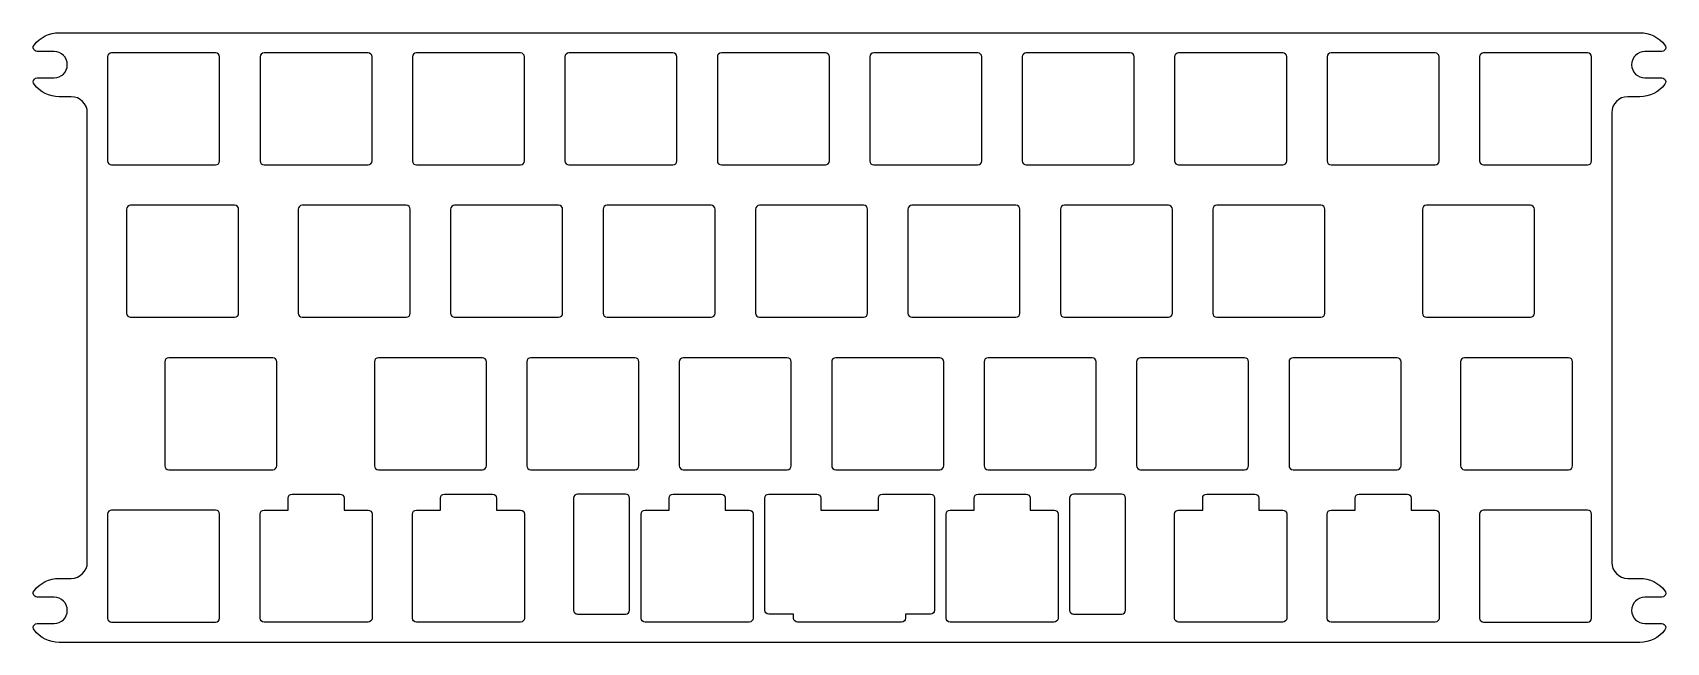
# Model space of a CAD drawing. Header units: millimetres. Extents: x 47 to 251, y 67 to 143.
import ezdxf

# ---------------------------------------------------------------- set-up
doc = ezdxf.new("R2010")
doc.units = ezdxf.units.MM
doc.header["$MEASUREMENT"] = 0
doc.layers.get('0').update_dxf_attribs({"lineweight": 0})

# ---------------------------------------------------------------- blocks, each defined once
blk = doc.blocks.new('Block_0')
at = {"color": 7, "lineweight": 25}
blk.add_open_spline([(49.95, 67.2), (49.95, 67.2), (247.45, 67.2), (247.45, 67.2), (248.68, 67.2), (249.84, 67.77), (250.6, 68.75), (250.77, 68.96), (250.73, 69.28), (250.51, 69.45), (250.43, 69.52), (250.32, 69.55), (250.21, 69.55), (250.21, 69.55), (248.09, 69.55), (248.09, 69.55), (247.18, 69.55), (246.44, 70.29), (246.44, 71.2), (246.44, 72.12), (247.18, 72.85), (248.09, 72.85), (248.09, 72.85), (250.21, 72.85), (250.21, 72.85), (250.48, 72.85), (250.71, 73.08), (250.71, 73.35), (250.71, 73.47), (250.67, 73.57), (250.6, 73.66), (249.84, 74.63), (248.68, 75.2), (247.45, 75.2), (247.45, 75.2), (245.95, 75.2), (245.95, 75.2), (244.84, 75.2), (243.95, 76.1), (243.95, 77.2), (243.95, 77.2), (243.95, 133.4), (243.95, 133.4), (243.95, 134.51), (244.84, 135.4), (245.95, 135.4), (245.95, 135.4), (247.45, 135.4), (247.45, 135.4), (248.68, 135.4), (249.84, 135.97), (250.6, 136.95), (250.77, 137.16), (250.73, 137.48), (250.51, 137.65), (250.43, 137.72), (250.32, 137.75), (250.21, 137.75), (250.21, 137.75), (248.09, 137.75), (248.09, 137.75), (247.18, 137.75), (246.44, 138.49), (246.44, 139.4), (246.44, 140.32), (247.18, 141.05), (248.09, 141.05), (248.09, 141.05), (250.21, 141.05), (250.21, 141.05), (250.48, 141.05), (250.71, 141.28), (250.71, 141.55), (250.71, 141.67), (250.67, 141.77), (250.6, 141.86), (249.84, 142.83), (248.68, 143.4), (247.45, 143.4), (247.45, 143.4), (49.95, 143.4), (49.95, 143.4), (48.71, 143.4), (47.55, 142.83), (46.79, 141.86), (46.62, 141.64), (46.66, 141.33), (46.88, 141.16), (46.96, 141.09), (47.07, 141.05), (47.18, 141.05), (47.18, 141.05), (49.3, 141.05), (49.3, 141.05), (50.21, 141.05), (50.95, 140.32), (50.95, 139.4), (50.95, 138.49), (50.21, 137.75), (49.3, 137.75), (49.3, 137.75), (47.18, 137.75), (47.18, 137.75), (46.91, 137.75), (46.68, 137.53), (46.68, 137.25), (46.68, 137.14), (46.72, 137.03), (46.79, 136.95), (47.55, 135.97), (48.71, 135.4), (49.95, 135.4), (49.95, 135.4), (51.45, 135.4), (51.45, 135.4), (52.55, 135.4), (53.45, 134.51), (53.45, 133.4), (53.45, 133.4), (53.45, 77.2), (53.45, 77.2), (53.45, 76.1), (52.55, 75.2), (51.45, 75.2), (51.45, 75.2), (49.95, 75.2), (49.95, 75.2), (48.71, 75.2), (47.55, 74.63), (46.79, 73.66), (46.62, 73.44), (46.66, 73.13), (46.88, 72.96), (46.96, 72.89), (47.07, 72.85), (47.18, 72.85), (47.18, 72.85), (49.3, 72.85), (49.3, 72.85), (50.21, 72.85), (50.95, 72.12), (50.95, 71.2), (50.95, 70.29), (50.21, 69.55), (49.3, 69.55), (49.3, 69.55), (47.18, 69.55), (47.18, 69.55), (46.91, 69.55), (46.68, 69.33), (46.68, 69.05), (46.68, 68.94), (46.72, 68.83), (46.79, 68.75), (47.55, 67.77), (48.71, 67.2), (49.95, 67.2)], degree=3, knots=[0, 0, 0, 0, 1, 1, 1, 2, 2, 2, 3, 3, 3, 4, 4, 4, 5, 5, 5, 6, 6, 6, 7, 7, 7, 8, 8, 8, 9, 9, 9, 10, 10, 10, 11, 11, 11, 12, 12, 12, 13, 13, 13, 14, 14, 14, 15, 15, 15, 16, 16, 16, 17, 17, 17, 18, 18, 18, 19, 19, 19, 20, 20, 20, 21, 21, 21, 22, 22, 22, 23, 23, 23, 24, 24, 24, 25, 25, 25, 26, 26, 26, 27, 27, 27, 28, 28, 28, 29, 29, 29, 30, 30, 30, 31, 31, 31, 32, 32, 32, 33, 33, 33, 34, 34, 34, 35, 35, 35, 36, 36, 36, 37, 37, 37, 38, 38, 38, 39, 39, 39, 40, 40, 40, 41, 41, 41, 42, 42, 42, 43, 43, 43, 44, 44, 44, 45, 45, 45, 46, 46, 46, 47, 47, 47, 48, 48, 48, 49, 49, 49, 50, 50, 50, 51, 51, 51, 52, 52, 52, 52], dxfattribs=at)

msp = doc.modelspace()

# ---------------------------------------------------------------- linework, layer by layer
at = {"color": 7, "lineweight": 25}
for points, knots in [([(56.48, 140.88), (56.48, 140.88), (69.48, 140.88), (69.48, 140.88), (69.76, 140.88), (69.98, 140.66), (69.98, 140.38), (69.98, 140.38), (69.98, 127.38), (69.98, 127.38), (69.98, 127.1), (69.76, 126.88), (69.48, 126.88), (69.48, 126.88), (56.48, 126.88), (56.48, 126.88), (56.21, 126.88), (55.98, 127.1), (55.98, 127.38), (55.98, 127.38), (55.98, 140.38), (55.98, 140.38), (55.98, 140.66), (56.21, 140.88), (56.48, 140.88)], [0, 0, 0, 0, 1, 1, 1, 2, 2, 2, 3, 3, 3, 4, 4, 4, 5, 5, 5, 6, 6, 6, 7, 7, 7, 8, 8, 8, 8]), ([(75.53, 140.88), (75.53, 140.88), (88.53, 140.88), (88.53, 140.88), (88.81, 140.88), (89.03, 140.66), (89.03, 140.38), (89.03, 140.38), (89.03, 127.38), (89.03, 127.38), (89.03, 127.1), (88.81, 126.88), (88.53, 126.88), (88.53, 126.88), (75.53, 126.88), (75.53, 126.88), (75.26, 126.88), (75.03, 127.1), (75.03, 127.38), (75.03, 127.38), (75.03, 140.38), (75.03, 140.38), (75.03, 140.66), (75.26, 140.88), (75.53, 140.88)], [0, 0, 0, 0, 1, 1, 1, 2, 2, 2, 3, 3, 3, 4, 4, 4, 5, 5, 5, 6, 6, 6, 7, 7, 7, 8, 8, 8, 8]), ([(94.58, 140.88), (94.58, 140.88), (107.58, 140.88), (107.58, 140.88), (107.86, 140.88), (108.08, 140.66), (108.08, 140.38), (108.08, 140.38), (108.08, 127.38), (108.08, 127.38), (108.08, 127.1), (107.86, 126.88), (107.58, 126.88), (107.58, 126.88), (94.58, 126.88), (94.58, 126.88), (94.31, 126.88), (94.08, 127.1), (94.08, 127.38), (94.08, 127.38), (94.08, 140.38), (94.08, 140.38), (94.08, 140.66), (94.31, 140.88), (94.58, 140.88)], [0, 0, 0, 0, 1, 1, 1, 2, 2, 2, 3, 3, 3, 4, 4, 4, 5, 5, 5, 6, 6, 6, 7, 7, 7, 8, 8, 8, 8]), ([(113.63, 140.88), (113.63, 140.88), (126.63, 140.88), (126.63, 140.88), (126.91, 140.88), (127.13, 140.66), (127.13, 140.38), (127.13, 140.38), (127.13, 127.38), (127.13, 127.38), (127.13, 127.1), (126.91, 126.88), (126.63, 126.88), (126.63, 126.88), (113.63, 126.88), (113.63, 126.88), (113.36, 126.88), (113.13, 127.1), (113.13, 127.38), (113.13, 127.38), (113.13, 140.38), (113.13, 140.38), (113.13, 140.66), (113.36, 140.88), (113.63, 140.88)], [0, 0, 0, 0, 1, 1, 1, 2, 2, 2, 3, 3, 3, 4, 4, 4, 5, 5, 5, 6, 6, 6, 7, 7, 7, 8, 8, 8, 8]), ([(132.68, 140.88), (132.68, 140.88), (145.68, 140.88), (145.68, 140.88), (145.96, 140.88), (146.18, 140.66), (146.18, 140.38), (146.18, 140.38), (146.18, 127.38), (146.18, 127.38), (146.18, 127.1), (145.96, 126.88), (145.68, 126.88), (145.68, 126.88), (132.68, 126.88), (132.68, 126.88), (132.41, 126.88), (132.18, 127.1), (132.18, 127.38), (132.18, 127.38), (132.18, 140.38), (132.18, 140.38), (132.18, 140.66), (132.41, 140.88), (132.68, 140.88)], [0, 0, 0, 0, 1, 1, 1, 2, 2, 2, 3, 3, 3, 4, 4, 4, 5, 5, 5, 6, 6, 6, 7, 7, 7, 8, 8, 8, 8]), ([(151.73, 140.88), (151.73, 140.88), (164.73, 140.88), (164.73, 140.88), (165.01, 140.88), (165.23, 140.66), (165.23, 140.38), (165.23, 140.38), (165.23, 127.38), (165.23, 127.38), (165.23, 127.1), (165.01, 126.88), (164.73, 126.88), (164.73, 126.88), (151.73, 126.88), (151.73, 126.88), (151.46, 126.88), (151.23, 127.1), (151.23, 127.38), (151.23, 127.38), (151.23, 140.38), (151.23, 140.38), (151.23, 140.66), (151.46, 140.88), (151.73, 140.88)], [0, 0, 0, 0, 1, 1, 1, 2, 2, 2, 3, 3, 3, 4, 4, 4, 5, 5, 5, 6, 6, 6, 7, 7, 7, 8, 8, 8, 8]), ([(170.78, 140.88), (170.78, 140.88), (183.78, 140.88), (183.78, 140.88), (184.06, 140.88), (184.28, 140.66), (184.28, 140.38), (184.28, 140.38), (184.28, 127.38), (184.28, 127.38), (184.28, 127.1), (184.06, 126.88), (183.78, 126.88), (183.78, 126.88), (170.78, 126.88), (170.78, 126.88), (170.51, 126.88), (170.28, 127.1), (170.28, 127.38), (170.28, 127.38), (170.28, 140.38), (170.28, 140.38), (170.28, 140.66), (170.51, 140.88), (170.78, 140.88)], [0, 0, 0, 0, 1, 1, 1, 2, 2, 2, 3, 3, 3, 4, 4, 4, 5, 5, 5, 6, 6, 6, 7, 7, 7, 8, 8, 8, 8]), ([(189.83, 140.88), (189.83, 140.88), (202.83, 140.88), (202.83, 140.88), (203.11, 140.88), (203.33, 140.66), (203.33, 140.38), (203.33, 140.38), (203.33, 127.38), (203.33, 127.38), (203.33, 127.1), (203.11, 126.88), (202.83, 126.88), (202.83, 126.88), (189.83, 126.88), (189.83, 126.88), (189.56, 126.88), (189.33, 127.1), (189.33, 127.38), (189.33, 127.38), (189.33, 140.38), (189.33, 140.38), (189.33, 140.66), (189.56, 140.88), (189.83, 140.88)], [0, 0, 0, 0, 1, 1, 1, 2, 2, 2, 3, 3, 3, 4, 4, 4, 5, 5, 5, 6, 6, 6, 7, 7, 7, 8, 8, 8, 8]), ([(208.88, 140.88), (208.88, 140.88), (221.88, 140.88), (221.88, 140.88), (222.16, 140.88), (222.38, 140.66), (222.38, 140.38), (222.38, 140.38), (222.38, 127.38), (222.38, 127.38), (222.38, 127.1), (222.16, 126.88), (221.88, 126.88), (221.88, 126.88), (208.88, 126.88), (208.88, 126.88), (208.61, 126.88), (208.38, 127.1), (208.38, 127.38), (208.38, 127.38), (208.38, 140.38), (208.38, 140.38), (208.38, 140.66), (208.61, 140.88), (208.88, 140.88)], [0, 0, 0, 0, 1, 1, 1, 2, 2, 2, 3, 3, 3, 4, 4, 4, 5, 5, 5, 6, 6, 6, 7, 7, 7, 8, 8, 8, 8]), ([(227.93, 140.88), (227.93, 140.88), (240.93, 140.88), (240.93, 140.88), (241.21, 140.88), (241.43, 140.66), (241.43, 140.38), (241.43, 140.38), (241.43, 127.38), (241.43, 127.38), (241.43, 127.1), (241.21, 126.88), (240.93, 126.88), (240.93, 126.88), (227.93, 126.88), (227.93, 126.88), (227.66, 126.88), (227.43, 127.1), (227.43, 127.38), (227.43, 127.38), (227.43, 140.38), (227.43, 140.38), (227.43, 140.66), (227.66, 140.88), (227.93, 140.88)], [0, 0, 0, 0, 1, 1, 1, 2, 2, 2, 3, 3, 3, 4, 4, 4, 5, 5, 5, 6, 6, 6, 7, 7, 7, 8, 8, 8, 8]), ([(58.86, 121.83), (58.86, 121.83), (71.86, 121.83), (71.86, 121.83), (72.14, 121.83), (72.36, 121.61), (72.36, 121.33), (72.36, 121.33), (72.36, 108.33), (72.36, 108.33), (72.36, 108.05), (72.14, 107.83), (71.86, 107.83), (71.86, 107.83), (58.86, 107.83), (58.86, 107.83), (58.59, 107.83), (58.36, 108.05), (58.36, 108.33), (58.36, 108.33), (58.36, 121.33), (58.36, 121.33), (58.36, 121.61), (58.59, 121.83), (58.86, 121.83)], [0, 0, 0, 0, 1, 1, 1, 2, 2, 2, 3, 3, 3, 4, 4, 4, 5, 5, 5, 6, 6, 6, 7, 7, 7, 8, 8, 8, 8]), ([(80.3, 121.83), (80.3, 121.83), (93.3, 121.83), (93.3, 121.83), (93.57, 121.83), (93.8, 121.61), (93.8, 121.33), (93.8, 121.33), (93.8, 108.33), (93.8, 108.33), (93.8, 108.05), (93.57, 107.83), (93.3, 107.83), (93.3, 107.83), (80.3, 107.83), (80.3, 107.83), (80.02, 107.83), (79.8, 108.05), (79.8, 108.33), (79.8, 108.33), (79.8, 121.33), (79.8, 121.33), (79.8, 121.61), (80.02, 121.83), (80.3, 121.83)], [0, 0, 0, 0, 1, 1, 1, 2, 2, 2, 3, 3, 3, 4, 4, 4, 5, 5, 5, 6, 6, 6, 7, 7, 7, 8, 8, 8, 8]), ([(99.35, 121.83), (99.35, 121.83), (112.35, 121.83), (112.35, 121.83), (112.62, 121.83), (112.85, 121.61), (112.85, 121.33), (112.85, 121.33), (112.85, 108.33), (112.85, 108.33), (112.85, 108.05), (112.62, 107.83), (112.35, 107.83), (112.35, 107.83), (99.35, 107.83), (99.35, 107.83), (99.07, 107.83), (98.85, 108.05), (98.85, 108.33), (98.85, 108.33), (98.85, 121.33), (98.85, 121.33), (98.85, 121.61), (99.07, 121.83), (99.35, 121.83)], [0, 0, 0, 0, 1, 1, 1, 2, 2, 2, 3, 3, 3, 4, 4, 4, 5, 5, 5, 6, 6, 6, 7, 7, 7, 8, 8, 8, 8]), ([(118.4, 121.83), (118.4, 121.83), (131.4, 121.83), (131.4, 121.83), (131.67, 121.83), (131.9, 121.61), (131.9, 121.33), (131.9, 121.33), (131.9, 108.33), (131.9, 108.33), (131.9, 108.05), (131.67, 107.83), (131.4, 107.83), (131.4, 107.83), (118.4, 107.83), (118.4, 107.83), (118.12, 107.83), (117.9, 108.05), (117.9, 108.33), (117.9, 108.33), (117.9, 121.33), (117.9, 121.33), (117.9, 121.61), (118.12, 121.83), (118.4, 121.83)], [0, 0, 0, 0, 1, 1, 1, 2, 2, 2, 3, 3, 3, 4, 4, 4, 5, 5, 5, 6, 6, 6, 7, 7, 7, 8, 8, 8, 8]), ([(137.45, 121.83), (137.45, 121.83), (150.45, 121.83), (150.45, 121.83), (150.72, 121.83), (150.95, 121.61), (150.95, 121.33), (150.95, 121.33), (150.95, 108.33), (150.95, 108.33), (150.95, 108.05), (150.72, 107.83), (150.45, 107.83), (150.45, 107.83), (137.45, 107.83), (137.45, 107.83), (137.17, 107.83), (136.95, 108.05), (136.95, 108.33), (136.95, 108.33), (136.95, 121.33), (136.95, 121.33), (136.95, 121.61), (137.17, 121.83), (137.45, 121.83)], [0, 0, 0, 0, 1, 1, 1, 2, 2, 2, 3, 3, 3, 4, 4, 4, 5, 5, 5, 6, 6, 6, 7, 7, 7, 8, 8, 8, 8]), ([(156.5, 121.83), (156.5, 121.83), (169.5, 121.83), (169.5, 121.83), (169.77, 121.83), (170, 121.61), (170, 121.33), (170, 121.33), (170, 108.33), (170, 108.33), (170, 108.05), (169.77, 107.83), (169.5, 107.83), (169.5, 107.83), (156.5, 107.83), (156.5, 107.83), (156.22, 107.83), (156, 108.05), (156, 108.33), (156, 108.33), (156, 121.33), (156, 121.33), (156, 121.61), (156.22, 121.83), (156.5, 121.83)], [0, 0, 0, 0, 1, 1, 1, 2, 2, 2, 3, 3, 3, 4, 4, 4, 5, 5, 5, 6, 6, 6, 7, 7, 7, 8, 8, 8, 8]), ([(175.55, 121.83), (175.55, 121.83), (188.55, 121.83), (188.55, 121.83), (188.82, 121.83), (189.05, 121.61), (189.05, 121.33), (189.05, 121.33), (189.05, 108.33), (189.05, 108.33), (189.05, 108.05), (188.82, 107.83), (188.55, 107.83), (188.55, 107.83), (175.55, 107.83), (175.55, 107.83), (175.27, 107.83), (175.05, 108.05), (175.05, 108.33), (175.05, 108.33), (175.05, 121.33), (175.05, 121.33), (175.05, 121.61), (175.27, 121.83), (175.55, 121.83)], [0, 0, 0, 0, 1, 1, 1, 2, 2, 2, 3, 3, 3, 4, 4, 4, 5, 5, 5, 6, 6, 6, 7, 7, 7, 8, 8, 8, 8]), ([(194.6, 121.83), (194.6, 121.83), (207.6, 121.83), (207.6, 121.83), (207.87, 121.83), (208.1, 121.61), (208.1, 121.33), (208.1, 121.33), (208.1, 108.33), (208.1, 108.33), (208.1, 108.05), (207.87, 107.83), (207.6, 107.83), (207.6, 107.83), (194.6, 107.83), (194.6, 107.83), (194.32, 107.83), (194.1, 108.05), (194.1, 108.33), (194.1, 108.33), (194.1, 121.33), (194.1, 121.33), (194.1, 121.61), (194.32, 121.83), (194.6, 121.83)], [0, 0, 0, 0, 1, 1, 1, 2, 2, 2, 3, 3, 3, 4, 4, 4, 5, 5, 5, 6, 6, 6, 7, 7, 7, 8, 8, 8, 8]), ([(220.79, 121.83), (220.79, 121.83), (233.79, 121.83), (233.79, 121.83), (234.06, 121.83), (234.29, 121.61), (234.29, 121.33), (234.29, 121.33), (234.29, 108.33), (234.29, 108.33), (234.29, 108.05), (234.06, 107.83), (233.79, 107.83), (233.79, 107.83), (220.79, 107.83), (220.79, 107.83), (220.51, 107.83), (220.29, 108.05), (220.29, 108.33), (220.29, 108.33), (220.29, 121.33), (220.29, 121.33), (220.29, 121.61), (220.51, 121.83), (220.79, 121.83)], [0, 0, 0, 0, 1, 1, 1, 2, 2, 2, 3, 3, 3, 4, 4, 4, 5, 5, 5, 6, 6, 6, 7, 7, 7, 8, 8, 8, 8]), ([(63.63, 102.78), (63.63, 102.78), (76.63, 102.78), (76.63, 102.78), (76.9, 102.78), (77.13, 102.56), (77.13, 102.28), (77.13, 102.28), (77.13, 89.28), (77.13, 89.28), (77.13, 89), (76.9, 88.78), (76.63, 88.78), (76.63, 88.78), (63.63, 88.78), (63.63, 88.78), (63.35, 88.78), (63.13, 89), (63.13, 89.28), (63.13, 89.28), (63.13, 102.28), (63.13, 102.28), (63.13, 102.56), (63.35, 102.78), (63.63, 102.78)], [0, 0, 0, 0, 1, 1, 1, 2, 2, 2, 3, 3, 3, 4, 4, 4, 5, 5, 5, 6, 6, 6, 7, 7, 7, 8, 8, 8, 8]), ([(89.82, 102.78), (89.82, 102.78), (102.82, 102.78), (102.82, 102.78), (103.1, 102.78), (103.32, 102.56), (103.32, 102.28), (103.32, 102.28), (103.32, 89.28), (103.32, 89.28), (103.32, 89), (103.1, 88.78), (102.82, 88.78), (102.82, 88.78), (89.82, 88.78), (89.82, 88.78), (89.54, 88.78), (89.32, 89), (89.32, 89.28), (89.32, 89.28), (89.32, 102.28), (89.32, 102.28), (89.32, 102.56), (89.54, 102.78), (89.82, 102.78)], [0, 0, 0, 0, 1, 1, 1, 2, 2, 2, 3, 3, 3, 4, 4, 4, 5, 5, 5, 6, 6, 6, 7, 7, 7, 8, 8, 8, 8]), ([(108.87, 102.78), (108.87, 102.78), (121.87, 102.78), (121.87, 102.78), (122.15, 102.78), (122.37, 102.56), (122.37, 102.28), (122.37, 102.28), (122.37, 89.28), (122.37, 89.28), (122.37, 89), (122.15, 88.78), (121.87, 88.78), (121.87, 88.78), (108.87, 88.78), (108.87, 88.78), (108.59, 88.78), (108.37, 89), (108.37, 89.28), (108.37, 89.28), (108.37, 102.28), (108.37, 102.28), (108.37, 102.56), (108.59, 102.78), (108.87, 102.78)], [0, 0, 0, 0, 1, 1, 1, 2, 2, 2, 3, 3, 3, 4, 4, 4, 5, 5, 5, 6, 6, 6, 7, 7, 7, 8, 8, 8, 8]), ([(127.92, 102.78), (127.92, 102.78), (140.92, 102.78), (140.92, 102.78), (141.2, 102.78), (141.42, 102.56), (141.42, 102.28), (141.42, 102.28), (141.42, 89.28), (141.42, 89.28), (141.42, 89), (141.2, 88.78), (140.92, 88.78), (140.92, 88.78), (127.92, 88.78), (127.92, 88.78), (127.64, 88.78), (127.42, 89), (127.42, 89.28), (127.42, 89.28), (127.42, 102.28), (127.42, 102.28), (127.42, 102.56), (127.64, 102.78), (127.92, 102.78)], [0, 0, 0, 0, 1, 1, 1, 2, 2, 2, 3, 3, 3, 4, 4, 4, 5, 5, 5, 6, 6, 6, 7, 7, 7, 8, 8, 8, 8]), ([(146.97, 102.78), (146.97, 102.78), (159.97, 102.78), (159.97, 102.78), (160.25, 102.78), (160.47, 102.56), (160.47, 102.28), (160.47, 102.28), (160.47, 89.28), (160.47, 89.28), (160.47, 89), (160.25, 88.78), (159.97, 88.78), (159.97, 88.78), (146.97, 88.78), (146.97, 88.78), (146.69, 88.78), (146.47, 89), (146.47, 89.28), (146.47, 89.28), (146.47, 102.28), (146.47, 102.28), (146.47, 102.56), (146.69, 102.78), (146.97, 102.78)], [0, 0, 0, 0, 1, 1, 1, 2, 2, 2, 3, 3, 3, 4, 4, 4, 5, 5, 5, 6, 6, 6, 7, 7, 7, 8, 8, 8, 8]), ([(166.02, 102.78), (166.02, 102.78), (179.02, 102.78), (179.02, 102.78), (179.3, 102.78), (179.52, 102.56), (179.52, 102.28), (179.52, 102.28), (179.52, 89.28), (179.52, 89.28), (179.52, 89), (179.3, 88.78), (179.02, 88.78), (179.02, 88.78), (166.02, 88.78), (166.02, 88.78), (165.74, 88.78), (165.52, 89), (165.52, 89.28), (165.52, 89.28), (165.52, 102.28), (165.52, 102.28), (165.52, 102.56), (165.74, 102.78), (166.02, 102.78)], [0, 0, 0, 0, 1, 1, 1, 2, 2, 2, 3, 3, 3, 4, 4, 4, 5, 5, 5, 6, 6, 6, 7, 7, 7, 8, 8, 8, 8]), ([(185.07, 102.78), (185.07, 102.78), (198.07, 102.78), (198.07, 102.78), (198.35, 102.78), (198.57, 102.56), (198.57, 102.28), (198.57, 102.28), (198.57, 89.28), (198.57, 89.28), (198.57, 89), (198.35, 88.78), (198.07, 88.78), (198.07, 88.78), (185.07, 88.78), (185.07, 88.78), (184.79, 88.78), (184.57, 89), (184.57, 89.28), (184.57, 89.28), (184.57, 102.28), (184.57, 102.28), (184.57, 102.56), (184.79, 102.78), (185.07, 102.78)], [0, 0, 0, 0, 1, 1, 1, 2, 2, 2, 3, 3, 3, 4, 4, 4, 5, 5, 5, 6, 6, 6, 7, 7, 7, 8, 8, 8, 8]), ([(204.12, 102.78), (204.12, 102.78), (217.12, 102.78), (217.12, 102.78), (217.4, 102.78), (217.62, 102.56), (217.62, 102.28), (217.62, 102.28), (217.62, 89.28), (217.62, 89.28), (217.62, 89), (217.4, 88.78), (217.12, 88.78), (217.12, 88.78), (204.12, 88.78), (204.12, 88.78), (203.84, 88.78), (203.62, 89), (203.62, 89.28), (203.62, 89.28), (203.62, 102.28), (203.62, 102.28), (203.62, 102.56), (203.84, 102.78), (204.12, 102.78)], [0, 0, 0, 0, 1, 1, 1, 2, 2, 2, 3, 3, 3, 4, 4, 4, 5, 5, 5, 6, 6, 6, 7, 7, 7, 8, 8, 8, 8]), ([(225.55, 102.78), (225.55, 102.78), (238.55, 102.78), (238.55, 102.78), (238.83, 102.78), (239.05, 102.56), (239.05, 102.28), (239.05, 102.28), (239.05, 89.28), (239.05, 89.28), (239.05, 89), (238.83, 88.78), (238.55, 88.78), (238.55, 88.78), (225.55, 88.78), (225.55, 88.78), (225.28, 88.78), (225.05, 89), (225.05, 89.28), (225.05, 89.28), (225.05, 102.28), (225.05, 102.28), (225.05, 102.56), (225.28, 102.78), (225.55, 102.78)], [0, 0, 0, 0, 1, 1, 1, 2, 2, 2, 3, 3, 3, 4, 4, 4, 5, 5, 5, 6, 6, 6, 7, 7, 7, 8, 8, 8, 8]), ([(56.48, 83.73), (56.48, 83.73), (69.48, 83.73), (69.48, 83.73), (69.76, 83.73), (69.98, 83.51), (69.98, 83.23), (69.98, 83.23), (69.98, 70.23), (69.98, 70.23), (69.98, 69.95), (69.76, 69.73), (69.48, 69.73), (69.48, 69.73), (56.48, 69.73), (56.48, 69.73), (56.21, 69.73), (55.98, 69.95), (55.98, 70.23), (55.98, 70.23), (55.98, 83.23), (55.98, 83.23), (55.98, 83.51), (56.21, 83.73), (56.48, 83.73)], [0, 0, 0, 0, 1, 1, 1, 2, 2, 2, 3, 3, 3, 4, 4, 4, 5, 5, 5, 6, 6, 6, 7, 7, 7, 8, 8, 8, 8]), ([(88.53, 83.73), (88.53, 83.73), (85.53, 83.73), (85.53, 83.73), (85.53, 83.73), (85.53, 85.23), (85.53, 85.23), (85.53, 85.51), (85.31, 85.73), (85.03, 85.73), (85.03, 85.73), (79.03, 85.73), (79.03, 85.73), (78.76, 85.73), (78.53, 85.51), (78.53, 85.23), (78.53, 85.23), (78.53, 83.73), (78.53, 83.73), (78.53, 83.73), (75.53, 83.73), (75.53, 83.73), (75.26, 83.73), (75.03, 83.51), (75.03, 83.23), (75.03, 83.23), (75.03, 70.23), (75.03, 70.23), (75.03, 69.95), (75.26, 69.73), (75.53, 69.73), (75.53, 69.73), (88.53, 69.73), (88.53, 69.73), (88.81, 69.73), (89.03, 69.95), (89.03, 70.23), (89.03, 70.23), (89.03, 83.23), (89.03, 83.23), (89.03, 83.51), (88.81, 83.73), (88.53, 83.73)], [0, 0, 0, 0, 1, 1, 1, 2, 2, 2, 3, 3, 3, 4, 4, 4, 5, 5, 5, 6, 6, 6, 7, 7, 7, 8, 8, 8, 9, 9, 9, 10, 10, 10, 11, 11, 11, 12, 12, 12, 13, 13, 13, 14, 14, 14, 14]), ([(107.58, 83.73), (107.58, 83.73), (104.58, 83.73), (104.58, 83.73), (104.58, 83.73), (104.58, 85.23), (104.58, 85.23), (104.58, 85.51), (104.36, 85.73), (104.08, 85.73), (104.08, 85.73), (98.08, 85.73), (98.08, 85.73), (97.81, 85.73), (97.58, 85.51), (97.58, 85.23), (97.58, 85.23), (97.58, 83.73), (97.58, 83.73), (97.58, 83.73), (94.58, 83.73), (94.58, 83.73), (94.31, 83.73), (94.08, 83.51), (94.08, 83.23), (94.08, 83.23), (94.08, 70.23), (94.08, 70.23), (94.08, 69.95), (94.31, 69.73), (94.58, 69.73), (94.58, 69.73), (107.58, 69.73), (107.58, 69.73), (107.86, 69.73), (108.08, 69.95), (108.08, 70.23), (108.08, 70.23), (108.08, 83.23), (108.08, 83.23), (108.08, 83.51), (107.86, 83.73), (107.58, 83.73)], [0, 0, 0, 0, 1, 1, 1, 2, 2, 2, 3, 3, 3, 4, 4, 4, 5, 5, 5, 6, 6, 6, 7, 7, 7, 8, 8, 8, 9, 9, 9, 10, 10, 10, 11, 11, 11, 12, 12, 12, 13, 13, 13, 14, 14, 14, 14]), ([(120.72, 70.73), (120.72, 70.73), (114.72, 70.73), (114.72, 70.73), (114.44, 70.73), (114.22, 70.95), (114.22, 71.23), (114.22, 71.23), (114.22, 85.23), (114.22, 85.23), (114.22, 85.51), (114.44, 85.73), (114.72, 85.73), (114.72, 85.73), (120.72, 85.73), (120.72, 85.73), (121, 85.73), (121.22, 85.51), (121.22, 85.23), (121.22, 85.23), (121.22, 71.23), (121.22, 71.23), (121.22, 70.95), (121, 70.73), (120.72, 70.73)], [0, 0, 0, 0, 1, 1, 1, 2, 2, 2, 3, 3, 3, 4, 4, 4, 5, 5, 5, 6, 6, 6, 7, 7, 7, 8, 8, 8, 8]), ([(136.16, 83.73), (136.16, 83.73), (133.16, 83.73), (133.16, 83.73), (133.16, 83.73), (133.16, 85.23), (133.16, 85.23), (133.16, 85.51), (132.93, 85.73), (132.66, 85.73), (132.66, 85.73), (126.66, 85.73), (126.66, 85.73), (126.38, 85.73), (126.16, 85.51), (126.16, 85.23), (126.16, 85.23), (126.16, 83.73), (126.16, 83.73), (126.16, 83.73), (123.16, 83.73), (123.16, 83.73), (122.88, 83.73), (122.66, 83.51), (122.66, 83.23), (122.66, 83.23), (122.66, 70.23), (122.66, 70.23), (122.66, 69.95), (122.88, 69.73), (123.16, 69.73), (123.16, 69.73), (136.16, 69.73), (136.16, 69.73), (136.43, 69.73), (136.66, 69.95), (136.66, 70.23), (136.66, 70.23), (136.66, 83.23), (136.66, 83.23), (136.66, 83.51), (136.43, 83.73), (136.16, 83.73)], [0, 0, 0, 0, 1, 1, 1, 2, 2, 2, 3, 3, 3, 4, 4, 4, 5, 5, 5, 6, 6, 6, 7, 7, 7, 8, 8, 8, 9, 9, 9, 10, 10, 10, 11, 11, 11, 12, 12, 12, 13, 13, 13, 14, 14, 14, 14]), ([(158.82, 85.73), (158.82, 85.73), (152.82, 85.73), (152.82, 85.73), (152.54, 85.73), (152.32, 85.51), (152.32, 85.23), (152.32, 85.23), (152.32, 83.73), (152.32, 83.73), (152.32, 83.73), (145.1, 83.73), (145.1, 83.73), (145.1, 83.73), (145.1, 85.23), (145.1, 85.23), (145.1, 85.51), (144.87, 85.73), (144.6, 85.73), (144.6, 85.73), (138.6, 85.73), (138.6, 85.73), (138.32, 85.73), (138.1, 85.51), (138.1, 85.23), (138.1, 85.23), (138.1, 71.23), (138.1, 71.23), (138.1, 70.95), (138.32, 70.73), (138.6, 70.73), (138.6, 70.73), (141.71, 70.73), (141.71, 70.73), (141.71, 70.73), (141.71, 70.23), (141.71, 70.23), (141.71, 69.95), (141.93, 69.73), (142.21, 69.73), (142.21, 69.73), (155.21, 69.73), (155.21, 69.73), (155.48, 69.73), (155.71, 69.95), (155.71, 70.23), (155.71, 70.23), (155.71, 70.73), (155.71, 70.73), (155.71, 70.73), (158.82, 70.73), (158.82, 70.73), (159.1, 70.73), (159.32, 70.95), (159.32, 71.23), (159.32, 71.23), (159.32, 85.23), (159.32, 85.23), (159.32, 85.51), (159.1, 85.73), (158.82, 85.73)], [0, 0, 0, 0, 1, 1, 1, 2, 2, 2, 3, 3, 3, 4, 4, 4, 5, 5, 5, 6, 6, 6, 7, 7, 7, 8, 8, 8, 9, 9, 9, 10, 10, 10, 11, 11, 11, 12, 12, 12, 13, 13, 13, 14, 14, 14, 15, 15, 15, 16, 16, 16, 17, 17, 17, 18, 18, 18, 19, 19, 19, 20, 20, 20, 20]), ([(174.26, 83.73), (174.26, 83.73), (171.26, 83.73), (171.26, 83.73), (171.26, 83.73), (171.26, 85.23), (171.26, 85.23), (171.26, 85.51), (171.03, 85.73), (170.76, 85.73), (170.76, 85.73), (164.76, 85.73), (164.76, 85.73), (164.48, 85.73), (164.26, 85.51), (164.26, 85.23), (164.26, 85.23), (164.26, 83.73), (164.26, 83.73), (164.26, 83.73), (161.26, 83.73), (161.26, 83.73), (160.98, 83.73), (160.76, 83.51), (160.76, 83.23), (160.76, 83.23), (160.76, 70.23), (160.76, 70.23), (160.76, 69.95), (160.98, 69.73), (161.26, 69.73), (161.26, 69.73), (174.26, 69.73), (174.26, 69.73), (174.53, 69.73), (174.76, 69.95), (174.76, 70.23), (174.76, 70.23), (174.76, 83.23), (174.76, 83.23), (174.76, 83.51), (174.53, 83.73), (174.26, 83.73)], [0, 0, 0, 0, 1, 1, 1, 2, 2, 2, 3, 3, 3, 4, 4, 4, 5, 5, 5, 6, 6, 6, 7, 7, 7, 8, 8, 8, 9, 9, 9, 10, 10, 10, 11, 11, 11, 12, 12, 12, 13, 13, 13, 14, 14, 14, 14]), ([(182.7, 70.73), (182.7, 70.73), (176.7, 70.73), (176.7, 70.73), (176.42, 70.73), (176.2, 70.95), (176.2, 71.23), (176.2, 71.23), (176.2, 85.23), (176.2, 85.23), (176.2, 85.51), (176.42, 85.73), (176.7, 85.73), (176.7, 85.73), (182.7, 85.73), (182.7, 85.73), (182.97, 85.73), (183.2, 85.51), (183.2, 85.23), (183.2, 85.23), (183.2, 71.23), (183.2, 71.23), (183.2, 70.95), (182.97, 70.73), (182.7, 70.73)], [0, 0, 0, 0, 1, 1, 1, 2, 2, 2, 3, 3, 3, 4, 4, 4, 5, 5, 5, 6, 6, 6, 7, 7, 7, 8, 8, 8, 8]), ([(202.83, 83.73), (202.83, 83.73), (199.83, 83.73), (199.83, 83.73), (199.83, 83.73), (199.83, 85.23), (199.83, 85.23), (199.83, 85.51), (199.61, 85.73), (199.33, 85.73), (199.33, 85.73), (193.33, 85.73), (193.33, 85.73), (193.06, 85.73), (192.83, 85.51), (192.83, 85.23), (192.83, 85.23), (192.83, 83.73), (192.83, 83.73), (192.83, 83.73), (189.83, 83.73), (189.83, 83.73), (189.56, 83.73), (189.33, 83.51), (189.33, 83.23), (189.33, 83.23), (189.33, 70.23), (189.33, 70.23), (189.33, 69.95), (189.56, 69.73), (189.83, 69.73), (189.83, 69.73), (202.83, 69.73), (202.83, 69.73), (203.11, 69.73), (203.33, 69.95), (203.33, 70.23), (203.33, 70.23), (203.33, 83.23), (203.33, 83.23), (203.33, 83.51), (203.11, 83.73), (202.83, 83.73)], [0, 0, 0, 0, 1, 1, 1, 2, 2, 2, 3, 3, 3, 4, 4, 4, 5, 5, 5, 6, 6, 6, 7, 7, 7, 8, 8, 8, 9, 9, 9, 10, 10, 10, 11, 11, 11, 12, 12, 12, 13, 13, 13, 14, 14, 14, 14]), ([(221.88, 83.73), (221.88, 83.73), (218.88, 83.73), (218.88, 83.73), (218.88, 83.73), (218.88, 85.23), (218.88, 85.23), (218.88, 85.51), (218.66, 85.73), (218.38, 85.73), (218.38, 85.73), (212.38, 85.73), (212.38, 85.73), (212.11, 85.73), (211.88, 85.51), (211.88, 85.23), (211.88, 85.23), (211.88, 83.73), (211.88, 83.73), (211.88, 83.73), (208.88, 83.73), (208.88, 83.73), (208.61, 83.73), (208.38, 83.51), (208.38, 83.23), (208.38, 83.23), (208.38, 70.23), (208.38, 70.23), (208.38, 69.95), (208.61, 69.73), (208.88, 69.73), (208.88, 69.73), (221.88, 69.73), (221.88, 69.73), (222.16, 69.73), (222.38, 69.95), (222.38, 70.23), (222.38, 70.23), (222.38, 83.23), (222.38, 83.23), (222.38, 83.51), (222.16, 83.73), (221.88, 83.73)], [0, 0, 0, 0, 1, 1, 1, 2, 2, 2, 3, 3, 3, 4, 4, 4, 5, 5, 5, 6, 6, 6, 7, 7, 7, 8, 8, 8, 9, 9, 9, 10, 10, 10, 11, 11, 11, 12, 12, 12, 13, 13, 13, 14, 14, 14, 14]), ([(227.93, 83.73), (227.93, 83.73), (240.93, 83.73), (240.93, 83.73), (241.21, 83.73), (241.43, 83.51), (241.43, 83.23), (241.43, 83.23), (241.43, 70.23), (241.43, 70.23), (241.43, 69.95), (241.21, 69.73), (240.93, 69.73), (240.93, 69.73), (227.93, 69.73), (227.93, 69.73), (227.66, 69.73), (227.43, 69.95), (227.43, 70.23), (227.43, 70.23), (227.43, 83.23), (227.43, 83.23), (227.43, 83.51), (227.66, 83.73), (227.93, 83.73)], [0, 0, 0, 0, 1, 1, 1, 2, 2, 2, 3, 3, 3, 4, 4, 4, 5, 5, 5, 6, 6, 6, 7, 7, 7, 8, 8, 8, 8])]:
    msp.add_open_spline(points, degree=3, knots=knots, dxfattribs=at)

# ---------------------------------------------------------------- block references
msp.add_blockref('Block_0', (0, 0))

doc.saveas('drawing.dxf')
